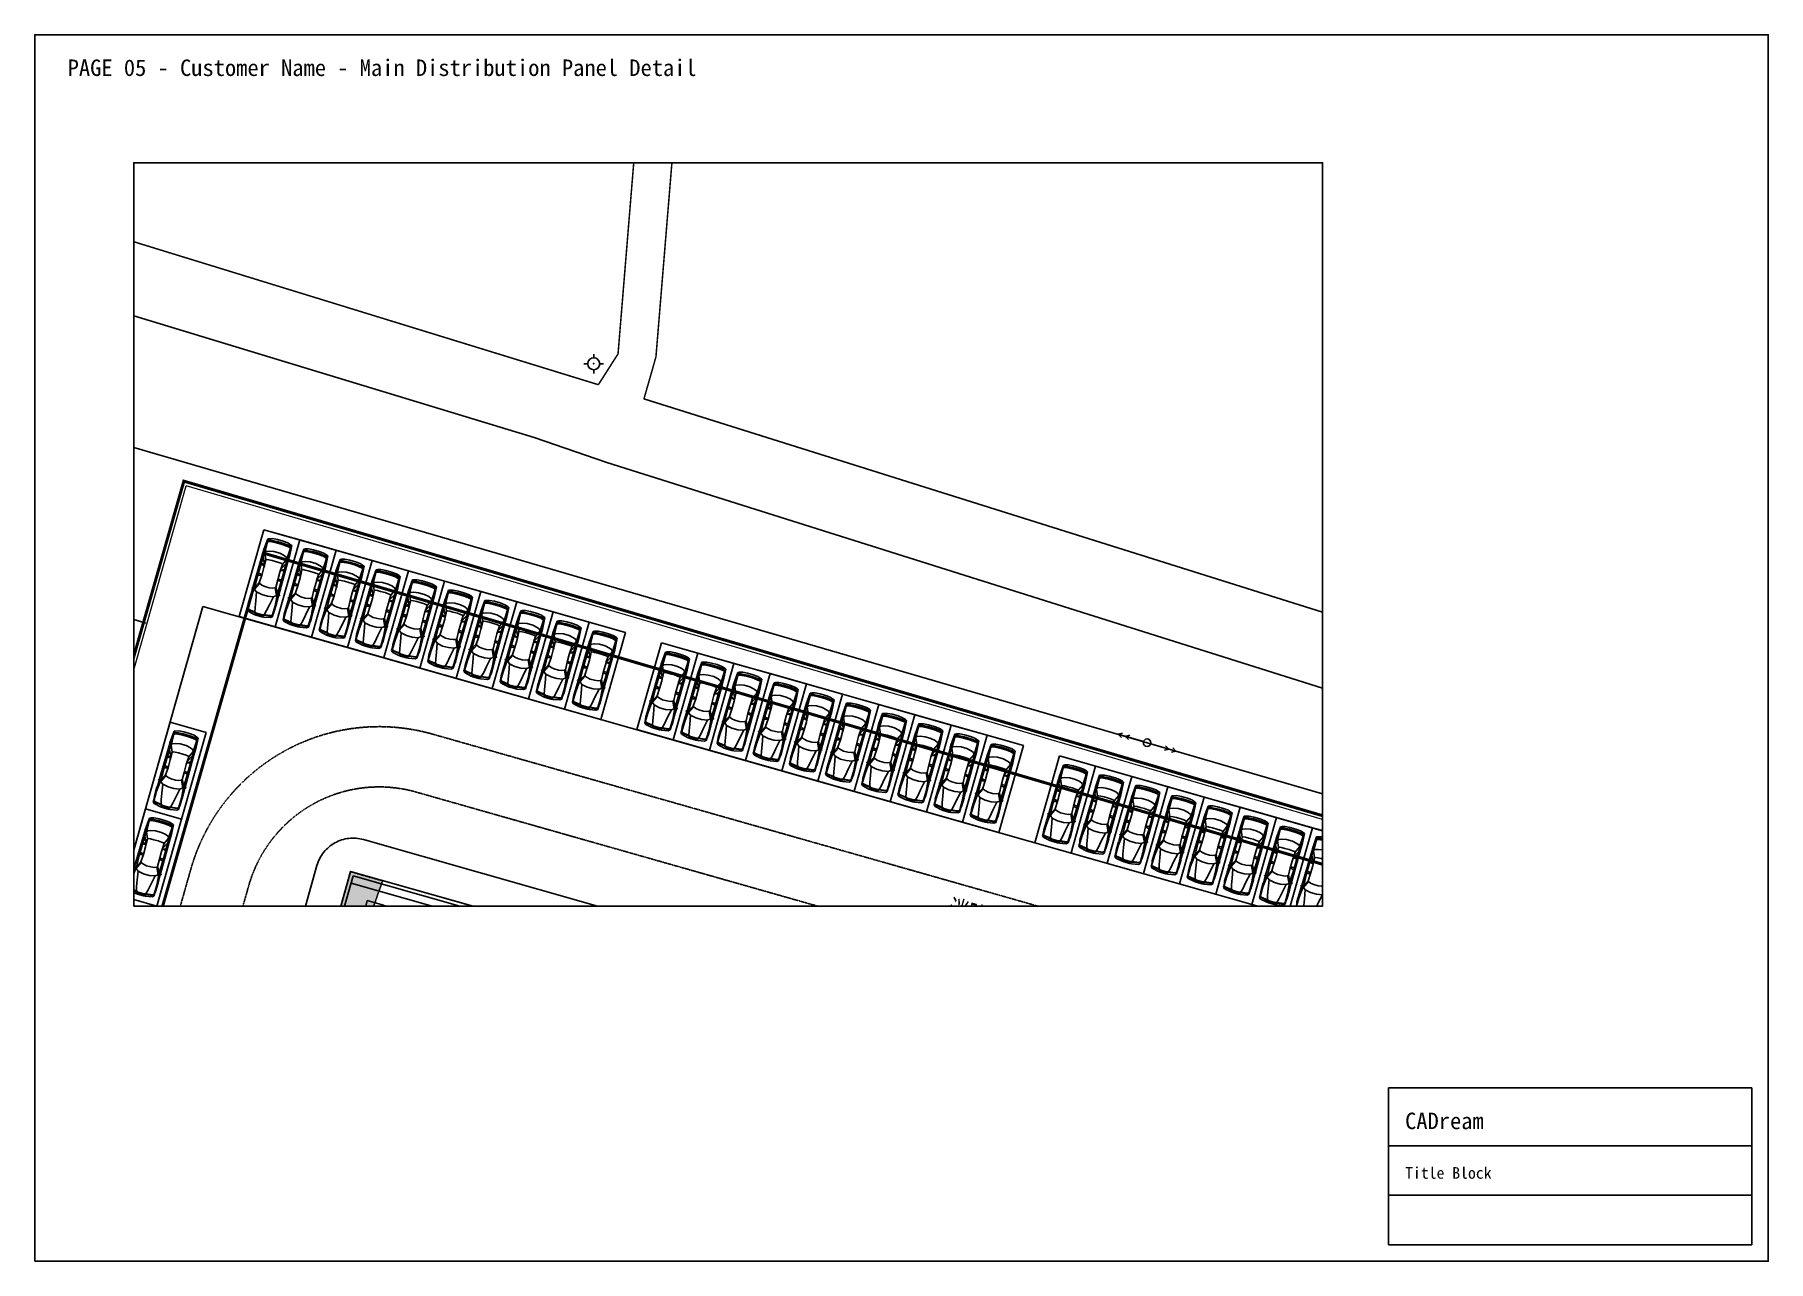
# Paper-space layout 'Layout1' of a CAD drawing. Header units: metres, sheet in millimetres. Extents: x 0 to 420, y 0 to 297.
# The model-space entities are those that its viewports show. They can reach past a viewport. Long polylines and large blocks are cut down to what shows.
import ezdxf

# ---------------------------------------------------------------- set-up
doc = ezdxf.new("R2010")
doc.units = ezdxf.units.M
for name, pattern in [('CENTER', [5.08, 3.175, -0.635, 0.635, -0.635]), ('DASH', [0.35, 0.25, -0.1]), ('DASHED', [1.524, 1.27, -0.254])]:
    doc.linetypes.add(name, pattern=pattern)
doc.layers.add('0-道路', color=22, linetype='Continuous', lineweight=0)
doc.layers.add('地形图', color=250, linetype='Continuous', lineweight=13)
for name, color, linetype in [('biao1', 5, 'Continuous'), ('PUB_DIM', 3, 'Continuous'), ('SHEET_BORDER', 8, 'Continuous'), ('SHEET_TEXT', 5, 'Continuous'), ('SHEET_TITLEBLOCK', 7, 'Continuous'), ('SHEET_VIEWPORT_FRAME', 6, 'Continuous'), ('SOLID_HATCH', 251, 'Continuous'), ('WALL', 51, 'Continuous'), ('zt-道路', 240, 'Continuous'), ('单元区域外轮廓', 7, 'ByLayer'), ('屋脊线', 7, 'ByLayer'), ('测量控制点', 1, 'Continuous'), ('消防车道', 3, 'Continuous'), ('管线及附属设施', 4, 'Continuous'), ('组件', 7, 'ByLayer'), ('阴影', 8, 'DASHED')]:
    doc.layers.add(name, color=color, linetype=linetype)
doc.styles.add('-黑体', font='txt', dxfattribs={"width": 0.7})

# ---------------------------------------------------------------- blocks, each defined once
blk = doc.blocks.new('CADREAM_TITLEBLOCK_V1')
at = {"layer": 'SHEET_TITLEBLOCK'}
for p, q in [((0, 24), (88, 24)), ((0, 12), (88, 12))]:
    blk.add_line(p, q, dxfattribs=at)
blk.add_lwpolyline([(0, 0), (88, 0), (88, 38), (0, 38)], close=True, dxfattribs=at)
for s, height, p in [('CADream', 4, (4, 28)), ('Title Block', 2.8, (4, 16))]:
    blk.add_text(s, height=height, dxfattribs=at).set_placement(p)
blk = doc.blocks.new('117001')
at = {"layer": '测量控制点', "color": 1, "linetype": 'Continuous', "flags": 128}
for points in [[(-0.4, 0), (-0.65, 0)], [(0, 0.4), (0, 0.65)], [(0.4, 0), (0.65, 0)], [(0, -0.4), (0, -0.65)]]:
    blk.add_lwpolyline(points, dxfattribs=at)
at = {"layer": '测量控制点', "color": 1, "linetype": 'Continuous'}
blk.add_circle((0, 0), 0.4, dxfattribs=at)
at = {"layer": '测量控制点', "color": 1}
blk.add_point((0, 0), dxfattribs=at)
blk = doc.blocks.new('511301')
at = {"layer": '管线及附属设施', "color": 4, "linetype": 'Continuous', "flags": 128}
for points in [[(2, 0), (0.25, 0)], [(1.24, 0.15), (1.5, 0), (1.24, -0.15)], [(1.74, 0.15), (2, 0), (1.74, -0.15)]]:
    blk.add_lwpolyline(points, dxfattribs=at)
blk = doc.blocks.new('604')
at = {"layer": '管线及附属设施', "color": 4, "linetype": 'Continuous'}
blk.add_circle((0, 0), 0.25, dxfattribs=at)
blk = doc.blocks.new('_F27')
for p, q in [((-2489, 522), (-2514, 196)), ((-2514, -206), (-2514, 196)), ((-2489, 522), (-2426, 736)), ((-2426, 736), (-2389, 824)), ((-2389, 824), (-1610, 874)), ((-2389, 824), (-1560, 874)), ((-2264, 812), (-2389, 824)), ((-2364, 522), (-2389, 196)), ((-2389, -206), (-2389, 196)), ((-2326, 736), (-2364, 522)), ((-2326, 736), (-2351, 596)), ((-2351, 594), (-2351, 596)), ((-2326, 736), (-2288, 811)), ((-2301, 196), (-2276, 522)), ((-2301, 196), (-2301, -206)), ((-2200, 786), (-2288, 811)), ((-2276, 522), (-2238, 736)), ((-2200, 786), (-2238, 736)), ((-1560, 874), (-2212, 815)), ((-2208, 815), (-2211, 814)), ((-1660, 862), (-2208, 815)), ((-1446, 761), (-2200, 786)), ((-1622, 510), (-1685, 196)), ((-1685, -206), (-1685, 196)), ((-1560, 874), (-1660, 862)), ((-1622, 510), (-1547, 698)), ((-1617, 869), (-1620, 866)), ((-1208, 874), (-1610, 874)), ((-1547, 698), (-1446, 761)), ((-1145, 799), (-1446, 761)), ((-1019, 572), (-1446, 761)), ((-1208, 874), (980, 889)), ((-1145, 799), (-682, 557)), ((-1145, 799), (124, 799)), ((-1082, 145), (-1070, 371)), ((-1082, 145), (-1082, -156)), ((-1070, 371), (-1057, 510)), ((-1019, 572), (-1057, 510)), ((-680, 556), (-1019, 572)), ((-1019, 572), (-479, 547)), ((-743, 849), (-793, 874)), ((-730, 799), (-743, 849)), ((-630, 555), (-730, 799)), ((-680, 556), (-630, 555)), ((-642, 799), (-605, 554)), ((-605, 554), (-630, 555)), ((-479, 547), (-605, 554)), ((61, 547), (-479, 547)), ((-2, 547), (-27, 877)), ((124, 799), (61, 547)), ((61, 547), (564, 572)), ((941, 773), (124, 799)), ((564, 572), (941, 773)), ((564, 572), (614, 522)), ((1079, 748), (614, 522)), ((614, 522), (677, 371)), ((677, 371), (714, 145)), ((714, -156), (714, 145)), ((941, 773), (941, 874)), ((983, 777), (941, 773)), ((941, 773), (987, 765)), ((980, 902), (995, 790)), ((980, 790), (980, 898)), ((995, 790), (980, 790)), ((980, 790), (992, 746)), ((984, 905), (1020, 939)), ((992, 746), (1021, 747)), ((995, 790), (1022, 746)), ((1022, 748), (995, 790)), ((1021, 747), (1022, 748)), ((1053, 768), (1022, 746)), ((1036, 935), (1062, 857)), ((1036, 756), (1079, 748)), ((1051, 889), (1497, 893)), ((1057, 776), (1062, 857)), ((1770, 849), (1058, 784)), ((1204, 585), (1079, 748)), ((1795, 472), (1204, 585)), ((1280, 196), (1204, 585)), ((1280, 196), (1280, -206)), ((1506, 899), (2121, 899)), ((2461, 849), (1770, 849)), ((2222, 397), (1795, 472)), ((2272, 876), (2121, 899)), ((2523, 321), (2222, 397)), ((2272, 876), (2272, 874)), ((2437, 851), (2272, 876)), ((2511, 874), (2287, 874)), ((2398, 849), (2461, 773)), ((2437, 850), (2433, 851)), ((2498, 773), (2436, 849)), ((2511, 874), (2450, 850)), ((2461, 773), (2523, 321)), ((2561, 321), (2498, 773)), ((2599, 773), (2511, 874)), ((2523, 321), (2586, 321)), ((2523, 321), (2561, 196)), ((2580, 196), (2542, 321)), ((2561, 196), (2561, -206)), ((2611, 196), (2574, 321)), ((2580, 321), (2618, 196)), ((2580, 196), (2580, -206)), ((2599, 773), (2687, 321)), ((2611, 196), (2611, -206)), ((2618, -206), (2618, 196)), ((2687, 321), (2699, 196)), ((2699, -206), (2699, 196)), ((-2489, -533), (-2514, -206)), ((-2489, -533), (-2426, -747)), ((-2426, -747), (-2389, -835)), ((-2389, -206), (-2364, -533)), ((-2389, -835), (-2264, -823)), ((-1560, -885), (-2389, -835)), ((-1610, -885), (-2389, -835)), ((-2326, -747), (-2364, -533)), ((-2351, -607), (-2351, -605)), ((-2351, -607), (-2326, -747)), ((-2326, -747), (-2288, -822)), ((-2276, -533), (-2301, -206)), ((-2288, -822), (-2200, -797)), ((-2276, -533), (-2238, -747)), ((-2200, -797), (-2238, -747)), ((-2212, -826), (-1560, -885)), ((-2208, -826), (-2211, -825)), ((-1660, -872), (-2208, -826)), ((-1446, -772), (-2200, -797)), ((-1685, -206), (-1622, -520)), ((-1560, -885), (-1660, -872)), ((-1622, -520), (-1547, -709)), ((-1621, -877), (-1617, -880)), ((-1610, -885), (-1208, -885)), ((-1547, -709), (-1446, -772)), ((-1019, -583), (-1446, -772)), ((-1145, -809), (-1446, -772)), ((-1208, -885), (980, -900)), ((-682, -568), (-1145, -809)), ((-1145, -809), (124, -809)), ((-1070, -382), (-1082, -156)), ((-1057, -520), (-1070, -382)), ((-1019, -583), (-1057, -520)), ((-479, -558), (-1019, -583)), ((-1019, -583), (-680, -567)), ((-743, -860), (-793, -885)), ((-743, -860), (-730, -809)), ((-730, -809), (-630, -566)), ((-680, -567), (-682, -568)), ((-680, -567), (-630, -566)), ((-605, -565), (-642, -809)), ((-630, -566), (-605, -565)), ((-605, -565), (-479, -558)), ((61, -558), (-479, -558)), ((-2, -558), (-27, -884)), ((61, -558), (124, -809)), ((564, -583), (61, -558)), ((941, -784), (124, -809)), ((614, -533), (564, -583)), ((564, -583), (941, -784)), ((677, -382), (614, -533)), ((1079, -759), (614, -533)), ((714, -156), (677, -382)), ((987, -776), (941, -784)), ((983, -788), (941, -784)), ((941, -885), (941, -784)), ((992, -757), (980, -800)), ((995, -800), (980, -800)), ((995, -800), (980, -913)), ((980, -909), (980, -800)), ((984, -916), (1020, -950)), ((992, -757), (1021, -758)), ((995, -800), (1022, -757)), ((1022, -758), (995, -800)), ((1021, -758), (1022, -758)), ((1022, -757), (1053, -779)), ((1036, -767), (1079, -759)), ((1036, -946), (1062, -867)), ((1051, -901), (1497, -904)), ((1057, -787), (1062, -867)), ((1770, -860), (1058, -795)), ((1204, -596), (1079, -759)), ((1204, -596), (1280, -206)), ((1795, -483), (1204, -596)), ((2121, -910), (1506, -910)), ((1770, -860), (2461, -860)), ((1795, -483), (2222, -407)), ((2121, -910), (2272, -887)), ((2270, -887), (2121, -910)), ((2523, -332), (2222, -407)), ((2437, -861), (2272, -887)), ((2272, -885), (2272, -887)), ((2285, -885), (2511, -885)), ((2398, -860), (2461, -784)), ((2436, -860), (2498, -784)), ((2437, -861), (2436, -860)), ((2450, -861), (2511, -885)), ((2523, -332), (2461, -784)), ((2561, -332), (2498, -784)), ((2599, -784), (2511, -885)), ((2523, -332), (2561, -206)), ((2586, -332), (2523, -332)), ((2580, -206), (2542, -332)), ((2618, -6), (2561, -6)), ((2574, -332), (2611, -206)), ((2618, -206), (2580, -332)), ((2687, -332), (2599, -784)), ((2687, -332), (2699, -206))]:
    blk.add_line(p, q)
for centre, start, end in [((990, 898), 132.96497, 179.74535), ((1027, 932), 18.15727, 132.96497), ((1047, 776), 305.15418, 356.86364), ((990, -909), 180.25465, 227.03503), ((1027, -942), 227.03503, 341.84273), ((1047, -787), 3.17983, 54.84582)]:
    blk.add_arc(centre, 10, start, end)
at = {"width": 0.8, "flags": 9}
for tag in ['XSIZE', 'YSIZE']:
    blk.add_attdef(tag, (0, 0), '', height=0.5, dxfattribs=at)
blk = doc.blocks.new('*U18')
at = {"layer": '单元区域外轮廓', "color": 2}
for points in [[(-116980, 88240, 16249), (-14500, 88240, 16249), (-14499, 31760, 16249), (-116979, 31760, 16249), (-116980, 88240, 16249)], [(-116980, 88240, 18019), (-14500, 88240, 18019), (-14499, 31760, 18019), (-116979, 31760, 18019), (-116980, 88240, 18019)]]:
    blk.add_polyline3d(points, close=True, dxfattribs=at)
at = {"flags": 1}
for tag in ['unit_id', 'unit_name', 'parapet_height', 'ground_elevation', 'is_enable_parapet']:
    blk.add_attdef(tag, (0, 0), '', height=2.5, dxfattribs=at)
blk = doc.blocks.new('*U19')
at = {"layer": '屋脊线', "color": 30}
for p, q in [((-14500, 88240, 16249), (-116980, 88240, 16249)), ((-116980, 88240, 16249), (-116979, 59999, 17630))]:
    blk.add_line(p, q, dxfattribs=at)
at = {"flags": 1}
for tag in ['unit_id', 'unit_name']:
    blk.add_attdef(tag, (0, 0), '', height=2.5, dxfattribs=at)
blk = doc.blocks.new('*U20')
at = {"layer": '组件', "color": 0}
blk.add_polyline3d([(0, 0, 0), (-113, 0, 0), (-113, -246, 12), (0, -246, 12)], close=True, dxfattribs=at)
at = {"flags": 1}
for tag in ['silicon-material', 'panel-length', 'panel-width', 'panel-height', 'mounting-hole-spacing1', 'mounting-hole-spacing2', 'userid', 'module-material', 'theme', 'name', 'vmpo', 'voco', 'pmax', 'company-name', 'note', 'id', 'impo', 'isco']:
    blk.add_attdef(tag, (0, 0), '', height=2.5, dxfattribs=at)
blk = doc.blocks.new('*U21')
at = {"layer": '组件', "color": 1}
for p in [(-11425, 8668, 1643), (-11309, 8668, 1643), (-11194, 8668, 1643)]:
    blk.add_blockref('*U20', p, dxfattribs=at)
at = {"flags": 1}
for tag in ['tilt', 'azimuth', 'mode', 'align', 'array-mode', 'panel-x', 'panel-y', 'offset-x', 'offset-y', 'panel-per-row', 'bracket-type', 'bracket-value', 'row-per-array']:
    blk.add_attdef(tag, (0, 0), '', height=2.5, dxfattribs=at)

msp = doc.modelspace()

# ---------------------------------------------------------------- hatches: boundary and pattern name
h = msp.add_hatch()
h.set_pattern_fill('DOTS', scale=0.15, angle=-15.857)
h.set_pattern_definition([(344.143, (221595.9987, -165598.90403), (0.17959642, 0.19653122), [0, -0.238125])])
h.paths.add_polyline_path([(221499.89, -165509.19), (221507.59, -165482.08), (221509.71, -165482.68), (221502.12, -165504.32), (221505.87, -165505.38), (221506.1, -165505.2), (221506.8, -165505.27), (221506.85, -165505.08), (221507.39, -165505.07), (221507.44, -165504.91), (221507.69, -165504.98), (221507.77, -165504.84), (221508.02, -165504.91), (221508.13, -165504.7), (221508.43, -165504.74), (221508.64, -165504.47), (221508.93, -165504.55), (221509.21, -165504.21), (221509.54, -165504.31), (221509.81, -165503.97), (221598.2, -165529.08), (221596.4, -165534.33), (221594.64, -165536.11), (221500.88, -165509.48), (221500.82, -165509.21), (221501.26, -165506.89), (221500.42, -165509.22), (221500.34, -165509.32), (221499.89, -165509.19)])

# ---------------------------------------------------------------- linework, layer by layer
at = {"color": 1, "linetype": 'CENTER', "ltscale": 0.005, "const_width": 0.2, "flags": 128}
msp.add_lwpolyline([(221603.92, -165580.58), (221610.9, -165556.03), (221478.7, -165518.47), (221496.5, -165456.12), (221779.34, -165539.17), (221785.94, -165632.29), (221603.92, -165580.58)], dxfattribs=at)
at = {"color": 1, "linetype": 'DASH', "ltscale": 0.005, "const_width": 0.2, "flags": 128}
msp.add_lwpolyline([(221484.85, -165520.22), (221501.79, -165460.9), (221776.5, -165541.57), (221782.33, -165623.78), (221605.89, -165573.66)], dxfattribs=at)
at = {"layer": '0-道路', "linetype": 'Continuous'}
for p, q in [((221596.59, -165485.51), (221496.5, -165456.12)), ((221596.3, -165485.67), (221496.66, -165456.42))]:
    msp.add_line(p, q, dxfattribs=at)
at = {"layer": '0-道路', "linetype": 'Continuous', "flags": 128}
for points in [[(221439.34, -165658.35), (221479.05, -165518.57), (221478.7, -165518.47), (221496.5, -165456.12)], [(221439.64, -165658.19), (221479.35, -165518.41), (221478.99, -165518.31), (221496.66, -165456.42)]]:
    msp.add_lwpolyline(points, dxfattribs=at)
at = {"layer": 'biao1', "color": 5, "linetype": 'Continuous', "flags": 128}
msp.add_lwpolyline([(221827.49, -165551.4), (221789.84, -165541.08), (221745.24, -165527.22), (221697, -165513.97), (221634.14, -165495.01), (221560.55, -165473.5), (221480.71, -165450.26)], dxfattribs=at)
at = {"layer": 'SOLID_HATCH', "linetype": 'Continuous'}
for points in [[(221497.99, -165472.82), (221495.58, -165472.13), (221493.94, -165477.9), (221496.35, -165478.59)], [(221496.35, -165478.59), (221493.94, -165477.9), (221492.3, -165483.68), (221494.71, -165484.36)], [(221494.71, -165484.36), (221492.3, -165483.68), (221490.66, -165489.45), (221493.07, -165490.13)]]:
    msp.add_lwpolyline(points, close=True, dxfattribs=at)
at = {"layer": 'WALL', "color": 20, "linetype": 'Continuous'}
msp.add_line((221507.62, -165482.83), (221605.74, -165510.7), dxfattribs=at)
msp.add_lwpolyline([(221507.76, -165482.35), (221605.87, -165510.22), (221590.57, -165564.09), (221492.45, -165536.22)], close=True, dxfattribs=at)
at = {"layer": 'zt-道路', "linetype": 'Continuous'}
for p, q in [((221519.79, -165453.22), (221380.65, -165410.92)), ((221527.09, -165450.66), (221633.6, -165484.1)), ((221524.63, -165454.87), (221519.79, -165453.22)), ((221602.5, -165479.42), (221524.63, -165454.87)), ((221500.17, -165465.12), (221501.81, -165459.35)), ((221501.81, -165459.35), (221504.22, -165460.03)), ((221504.22, -165460.03), (221506.62, -165460.71)), ((221506.62, -165460.71), (221509.03, -165461.4)), ((221509.03, -165461.4), (221511.43, -165462.08)), ((221511.43, -165462.08), (221513.84, -165462.76)), ((221513.84, -165462.76), (221516.24, -165463.45)), ((221516.24, -165463.45), (221518.65, -165464.13)), ((221518.65, -165464.13), (221521.05, -165464.81)), ((221443.12, -165656.83), (221497.77, -165464.44)), ((221497.77, -165464.44), (221594.52, -165491.92)), ((221521.05, -165464.81), (221523.46, -165465.5)), ((221523.46, -165465.5), (221525.86, -165466.18)), ((221526.63, -165472.63), (221528.27, -165466.86)), ((221528.27, -165466.86), (221530.67, -165467.55)), ((221530.67, -165467.55), (221533.08, -165468.23)), ((221533.08, -165468.23), (221535.48, -165468.91)), ((221535.48, -165468.91), (221537.89, -165469.59)), ((221537.89, -165469.59), (221540.29, -165470.28)), ((221540.29, -165470.28), (221542.7, -165470.96)), ((221542.7, -165470.96), (221545.1, -165471.64)), ((221545.1, -165471.64), (221547.51, -165472.33)), ((221547.51, -165472.33), (221549.91, -165473.01)), ((221549.91, -165473.01), (221552.32, -165473.69)), ((221553.08, -165480.15), (221554.72, -165474.38)), ((221554.72, -165474.38), (221557.12, -165475.06)), ((221557.12, -165475.06), (221559.53, -165475.74)), ((221559.53, -165475.74), (221561.93, -165476.43)), ((221561.93, -165476.43), (221564.34, -165477.11)), ((221564.34, -165477.11), (221566.74, -165477.79)), ((221566.74, -165477.79), (221569.15, -165478.47)), ((221569.15, -165478.47), (221571.55, -165479.16)), ((221571.55, -165479.16), (221573.96, -165479.84))]:
    msp.add_line(p, q, dxfattribs=at)
at = {"layer": 'zt-道路', "color": 8, "linetype": 'Continuous'}
for p, q in [((221504.22, -165460.03), (221502.58, -165465.8)), ((221506.62, -165460.71), (221504.98, -165466.49)), ((221509.03, -165461.4), (221507.39, -165467.17)), ((221511.43, -165462.08), (221509.79, -165467.85)), ((221513.84, -165462.76), (221512.2, -165468.54)), ((221516.24, -165463.45), (221514.6, -165469.22)), ((221518.65, -165464.13), (221517.01, -165469.9)), ((221521.05, -165464.81), (221519.41, -165470.58)), ((221523.46, -165465.5), (221521.82, -165471.27)), ((221530.67, -165467.55), (221529.03, -165473.32)), ((221533.08, -165468.23), (221531.44, -165474)), ((221535.48, -165468.91), (221533.84, -165474.68)), ((221537.89, -165469.59), (221536.25, -165475.37)), ((221540.29, -165470.28), (221538.65, -165476.05)), ((221542.7, -165470.96), (221541.06, -165476.73)), ((221545.1, -165471.64), (221543.46, -165477.42)), ((221547.51, -165472.33), (221545.87, -165478.1)), ((221549.91, -165473.01), (221548.27, -165478.78)), ((221557.12, -165475.06), (221555.49, -165480.83)), ((221559.53, -165475.74), (221557.89, -165481.51)), ((221561.93, -165476.43), (221560.3, -165482.2)), ((221564.34, -165477.11), (221562.7, -165482.88)), ((221566.74, -165477.79), (221565.11, -165483.56)), ((221569.15, -165478.47), (221567.51, -165484.25)), ((221571.55, -165479.16), (221569.91, -165484.93)), ((221573.96, -165479.84), (221572.32, -165485.61))]:
    msp.add_line(p, q, dxfattribs=at)
at = {"layer": 'zt-道路', "linetype": 'Continuous', "const_width": 0.1, "flags": 128}
for points in [[(221532.22, -165364.25), (221525.37, -165447.66)], [(221534.77, -165364.25), (221527.89, -165447.86)], [(221354.18, -165397.46), (221524.06, -165449.71)], [(221525.37, -165447.66), (221524.06, -165449.71)], [(221527.89, -165447.86), (221527.09, -165450.66)]]:
    msp.add_lwpolyline(points, dxfattribs=at)
at = {"layer": 'zt-道路', "linetype": 'Continuous', "flags": 128}
msp.add_lwpolyline([(221388.32, -165434.9), (221493.98, -165465.56)], dxfattribs=at)
at = {"layer": 'zt-道路', "linetype": 'Continuous'}
for points in [[(221501.81, -165459.35), (221525.86, -165466.18), (221524.22, -165471.95), (221500.17, -165465.12)], [(221528.27, -165466.86), (221552.32, -165473.69), (221550.68, -165479.46), (221526.63, -165472.63)], [(221554.72, -165474.38), (221578.77, -165481.21), (221577.13, -165486.98), (221553.08, -165480.15)]]:
    msp.add_lwpolyline(points, close=True, dxfattribs=at)
msp.add_lwpolyline([(221530.91, -165488.67), (221531.32, -165487.23, 0.414214), (221530.79, -165486.29), (221508.44, -165479.94, 0.414214), (221505.35, -165481.66), (221503.65, -165487.67, 0.414214), (221504.17, -165488.6), (221505.61, -165489.01), (221507.59, -165482.05), (221530.91, -165488.67)], format="xyb", dxfattribs=at)
at = {"layer": '单元区域外轮廓', "linetype": 'Continuous', "elevation": 16.25, "flags": 128}
msp.add_lwpolyline([(221507.59, -165482.05), (221606.17, -165510.05), (221590.74, -165564.38), (221492.16, -165536.38), (221507.59, -165482.05)], dxfattribs=at)
at = {"layer": '消防车道', "linetype": 'DASH', "ltscale": 0.005, "flags": 128}
msp.add_lwpolyline([(221784.53, -165612.33), (221773.35, -165613.21, 0.176369), (221767.74, -165615.76, -0.176369), (221761.51, -165618.59), (221757.29, -165618.92, -0.088882), (221752.73, -165618.46), (221607.14, -165577.11, 0.414214), (221596.03, -165583.31), (221569.25, -165677.58, -0.414214), (221553.19, -165686.53), (221459.88, -165660.03, -0.414214), (221450.93, -165643.97), (221496.97, -165481.88, -0.414214), (221513.03, -165472.93), (221606.34, -165499.43, 0.414214), (221617.45, -165493.24), (221617.87, -165491.76)], format="xyb", dxfattribs=at)
msp.add_lwpolyline([(221493.77, -165540.75), (221587.07, -165567.25, 0.414214), (221598.19, -165561.05), (221611.44, -165514.4, 0.414214), (221605.24, -165503.28), (221511.94, -165476.78, 0.414214), (221500.82, -165482.98), (221487.57, -165529.63, 0.414214)], format="xyb", close=True, dxfattribs=at)
at = {"layer": '阴影', "linetype": 'DASHED'}
msp.add_polyline3d([(221499.89, -165509.19, 17.63), (221507.59, -165482.08, 16.25), (221509.71, -165482.68, 16.25), (221502.12, -165504.32, 17.37)], dxfattribs=at)

# ---------------------------------------------------------------- block references
at = {"layer": 'SOLID_HATCH', "linetype": 'Continuous', "yscale": 0.001, "zscale": 0.001}
for p, xscale, rotation in [((221502.23, -165462.48), 0.001, 254.1427625759287), ((221504.63, -165463.16), 0.001, 254.1427625759287), ((221507.04, -165463.85), 0.001, 254.1427625759287), ((221509.44, -165464.53), 0.001, 254.1427625759287), ((221511.85, -165465.21), 0.001, 254.1427625759287), ((221514.25, -165465.9), 0.001, 254.1427625759287), ((221516.66, -165466.58), 0.001, 254.1427625759287), ((221519.06, -165467.26), 0.001, 254.1427625759287), ((221521.47, -165467.95), 0.001, 254.1427625759287), ((221523.87, -165468.63), 0.001, 254.1427625759287), ((221528.68, -165470), 0.001, 254.1427625759287), ((221531.09, -165470.68), 0.001, 254.1427625759287), ((221533.49, -165471.36), 0.001, 254.1427625759287), ((221535.9, -165472.04), 0.001, 254.1427625759287), ((221538.3, -165472.73), 0.001, 254.1427625759287), ((221540.71, -165473.41), 0.001, 254.1427625759287), ((221543.11, -165474.09), 0.001, 254.1427625759287), ((221545.52, -165474.78), 0.001, 254.1427625759287), ((221495.99, -165475.26), -0.001, 74.14276257592867), ((221547.92, -165475.46), 0.001, 254.1427625759287), ((221550.33, -165476.14), 0.001, 254.1427625759287), ((221555.14, -165477.51), 0.001, 254.1427625759287), ((221557.54, -165478.19), 0.001, 254.1427625759287), ((221559.94, -165478.88), 0.001, 254.1427625759287), ((221562.35, -165479.56), 0.001, 254.1427625759287), ((221564.75, -165480.24), 0.001, 254.1427625759287), ((221494.35, -165481.03), -0.001, 74.14276257592867), ((221567.16, -165480.92), 0.001, 254.1427625759287), ((221569.56, -165481.61), 0.001, 254.1427625759287), ((221571.97, -165482.29), 0.001, 254.1427625759287), ((221492.71, -165486.81), -0.001, 74.14276257592867)]:
    msp.add_blockref('_F27', p, dxfattribs=dict(at, xscale=xscale, rotation=rotation))
at = {"layer": '单元区域外轮廓', "xscale": 0.001, "yscale": 0.001, "zscale": 0.001, "rotation": 344.143}
msp.add_blockref('*U18', (221596, -165598.9, 0), dxfattribs=at)
at = {"layer": '地形图', "color": 250, "linetype": 'Continuous'}
msp.add_blockref('117001', (221523.75, -165448.32), dxfattribs=at)
for name, rotation in [('511301', 163.7691259998312), ('604', 163.7015480006749), ('511301', 343.7015669995421)]:
    msp.add_blockref(name, (221560.55, -165473.5), dxfattribs=dict(at, rotation=rotation))
at = {"layer": '屋脊线', "xscale": 0.001, "yscale": 0.001, "zscale": 0.001, "rotation": 344.143}
msp.add_blockref('*U19', (221596, -165598.9, 0), dxfattribs=at)
at = {"layer": '组件', "xscale": 0.01, "yscale": 0.01, "zscale": 0.01, "rotation": 344.143}
msp.add_blockref('*U21', (221596, -165598.9, 0), dxfattribs=at)

# ---------------------------------------------------------------- texts
at = {"layer": 'PUB_DIM', "color": 5, "lineweight": 0, "style": '-黑体', "width": 0.65}
msp.add_text('消防车行驶路线', height=1.5, rotation=344.1428, dxfattribs=at).set_placement((221547.12, -165485.31))

psp = doc.layouts.get("Layout1")

# ---------------------------------------------------------------- linework, layer by layer
at = {"layer": 'SHEET_BORDER'}
psp.add_lwpolyline([(0, 0), (420, 0), (420, 297), (0, 297)], close=True, dxfattribs=at)
at = {"layer": 'SHEET_VIEWPORT_FRAME'}
psp.add_lwpolyline([(24, 86), (312, 86), (312, 266), (24, 266)], close=True, dxfattribs=at)

# ---------------------------------------------------------------- block references
at = {"layer": 'SHEET_TITLEBLOCK'}
psp.add_blockref('CADREAM_TITLEBLOCK_V1', (328, 4), dxfattribs=at)

# ---------------------------------------------------------------- texts
at = {"layer": 'SHEET_TEXT'}
psp.add_text('PAGE 05 - Customer Name - Main Distribution Panel Detail', height=4, dxfattribs=at).set_placement((8, 287))

# ---------------------------------------------------------------- viewports
at = {"layer": 'SHEET_VIEWPORT_FRAME'}
psp.add_viewport(center=(168, 176), size=(288, 180), view_center_point=(221532.69, -165459.66), view_height=49.4035, dxfattribs=at)

doc.saveas('drawing.dxf')
